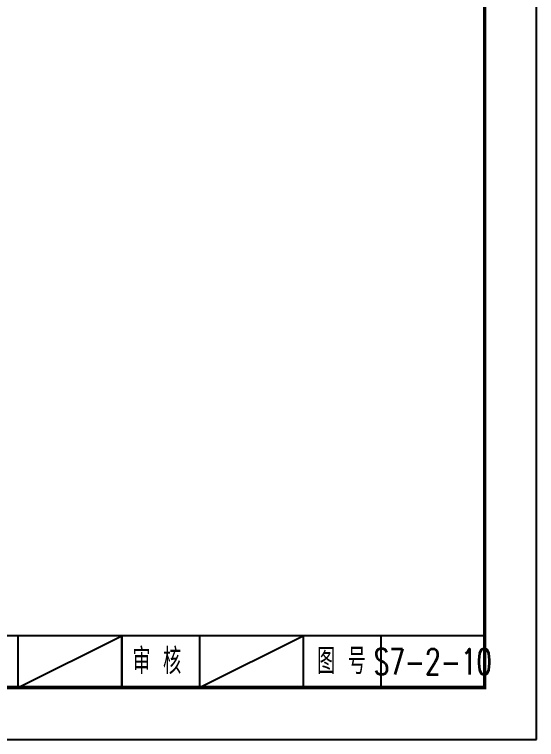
# Model space of a CAD drawing. Header units: millimetres. Extents: x 2 to 5882, y 1831 to 3462.
# Drawn here: x 5781.7 to 5882.4, y 2507.7 to 2647.4 of the extents above; entities that cross this region are included whole.
import ezdxf
from ezdxf.enums import TextEntityAlignment as Align

# ---------------------------------------------------------------- set-up
doc = ezdxf.new("R2010")
doc.units = ezdxf.units.MM
doc.layers.add('标注', color=4, linetype='Continuous')
doc.styles.get("Standard").update_dxf_attribs({"font": 'simplex1.shx', "width": 0.7, "bigfont": 'hztxt.shx'})

# ---------------------------------------------------------------- blocks, each defined once
blk = doc.blocks.new('series')
at = {"width": 0.75}
for tag, height, p in [('页码', 4, (-35, -19)), ('图名', 5, (-220, -282)), ('图号', 5, (-20, -282))]:
    blk.add_attdef(tag, text='', height=height, dxfattribs=at).set_placement(p, align=Align.MIDDLE_CENTER)
blk = doc.blocks.new('123')
blk.add_lwpolyline([(422.36, 2507.71), (422.36, 2804.71), (2.36, 2804.71), (2.36, 2507.71)], close=True)

msp = doc.modelspace()

# ---------------------------------------------------------------- linework, layer by layer
for p, q in [((5782.36361, 2517.70635), (5802.36361, 2527.70635)), ((5817.36361, 2517.70635), (5837.36361, 2527.70635))]:
    msp.add_line(p, q)
for points, const_width in [([(5872.36361, 2794.70635), (5492.36361, 2794.70635), (5492.36361, 2517.70635), (5872.36361, 2517.70635), (5872.36361, 2794.70635)], 0.7), ([(5492.36361, 2527.70635), (5872.36361, 2527.70635)], 0.4), ([(5782.36361, 2517.70635), (5782.36361, 2527.70635)], 0.4), ([(5802.36361, 2517.70635), (5802.36361, 2527.70635)], 0.4), ([(5817.36361, 2517.70635), (5817.36361, 2527.70635)], 0.4), ([(5837.36361, 2517.70635), (5837.36361, 2527.70635)], 0.4), ([(5852.36361, 2517.70635), (5852.36361, 2527.70635)], 0.4)]:
    msp.add_lwpolyline(points, dxfattribs=dict(const_width=const_width))

# ---------------------------------------------------------------- block references
ref = msp.add_blockref('series', (5882.36361, 2804.70635))
ref.add_attrib('图号', 'S7-2-10', dxfattribs={"height": 5, "width": 0.7}).set_placement((5862.36361, 2522.70635), align=Align.MIDDLE_CENTER)
at = {"layer": '标注'}
msp.add_blockref('123', (5460, 0), dxfattribs=at)

# ---------------------------------------------------------------- texts
at = {"width": 0.7}
for s, p in [('审 核', (5809.12764, 2522.80094)), ('图 号', (5844.74681, 2522.80094))]:
    msp.add_text(s, height=5, dxfattribs=at).set_placement(p, align=Align.MIDDLE_CENTER)

doc.saveas('drawing.dxf')
